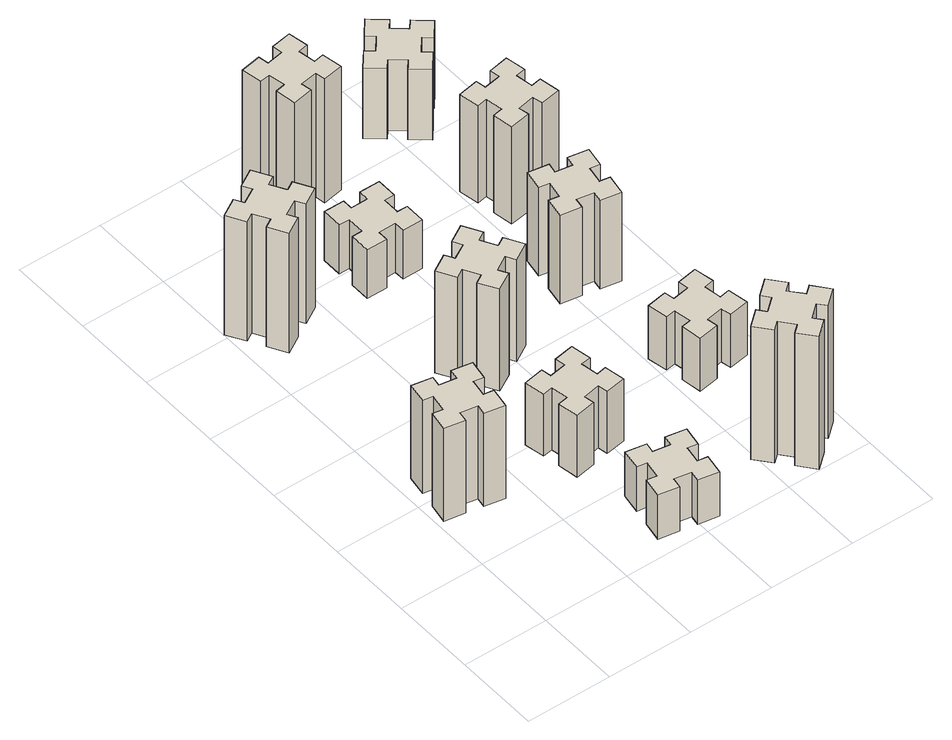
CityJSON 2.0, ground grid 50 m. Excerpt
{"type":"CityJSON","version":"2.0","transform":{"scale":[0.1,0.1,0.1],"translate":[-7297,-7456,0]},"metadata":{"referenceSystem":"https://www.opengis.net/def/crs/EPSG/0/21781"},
"CityObjects":{
"building1":{"type":"Building","attributes":{"class":"1000","function":"1000","usage":"1000","yearOfConstruction":2016,"roofType":"1000","measuredHeight":63,"storeysAboveGround":30,"storeysBelowGround":0},"geometry":[{"type":"Solid","lod":"1","boundaries":[[[[0,1,2,3,4,5,6,7,8,9,10,11,12,13,14,15,16,17,18,19]],[[17,16,20,21]],[[16,15,22,20]],[[15,14,23,22]],[[14,13,24,23]],[[13,12,25,24]],[[12,11,26,25]],[[11,10,27,26]],[[10,9,28,27]],[[9,8,29,28]],[[8,7,30,29]],[[7,6,31,30]],[[6,5,32,31]],[[5,4,33,32]],[[4,3,34,33]],[[3,2,35,34]],[[2,1,36,35]],[[1,0,37,36]],[[0,19,38,37]],[[19,18,39,38]],[[18,17,21,39]],[[24,25,26,27,28,29,30,31,32,33,34,35,36,37,38,39,21,20,22,23]]]]}]},
"building2":{"type":"Building","attributes":{"class":"1000","function":"1000","usage":"1000","yearOfConstruction":2016,"roofType":"1000","measuredHeight":81,"storeysAboveGround":30,"storeysBelowGround":0},"geometry":[{"type":"Solid","lod":"1","boundaries":[[[[40,41,42,43,44,45,46,47,48,49,50,51,52,53,54,55,56,57,58,59]],[[57,56,60,61]],[[56,55,62,60]],[[55,54,63,62]],[[54,53,64,63]],[[53,52,65,64]],[[52,51,66,65]],[[51,50,67,66]],[[50,49,68,67]],[[49,48,69,68]],[[48,47,70,69]],[[47,46,71,70]],[[46,45,72,71]],[[45,44,73,72]],[[44,43,74,73]],[[43,42,75,74]],[[42,41,76,75]],[[41,40,77,76]],[[40,59,78,77]],[[59,58,79,78]],[[58,57,61,79]],[[64,65,66,67,68,69,70,71,72,73,74,75,76,77,78,79,61,60,62,63]]]]}]},
"building3":{"type":"Building","attributes":{"class":"1000","function":"1000","usage":"1000","yearOfConstruction":2016,"roofType":"1000","measuredHeight":30,"storeysAboveGround":30,"storeysBelowGround":0},"geometry":[{"type":"Solid","lod":"1","boundaries":[[[[80,81,82,83,84,85,86,87,88,89,90,91,92,93,94,95,96,97,98,99]],[[97,96,100,101]],[[96,95,102,100]],[[95,94,103,102]],[[94,93,104,103]],[[93,92,105,104]],[[92,91,106,105]],[[91,90,107,106]],[[90,89,108,107]],[[89,88,109,108]],[[88,87,110,109]],[[87,86,111,110]],[[86,85,112,111]],[[85,84,113,112]],[[84,83,114,113]],[[83,82,115,114]],[[82,81,116,115]],[[81,80,117,116]],[[80,99,118,117]],[[99,98,119,118]],[[98,97,101,119]],[[104,105,106,107,108,109,110,111,112,113,114,115,116,117,118,119,101,100,102,103]]]]}]},
"building4":{"type":"Building","attributes":{"class":"1000","function":"1000","usage":"1000","yearOfConstruction":2016,"roofType":"1000","measuredHeight":42,"storeysAboveGround":30,"storeysBelowGround":0},"geometry":[{"type":"Solid","lod":"1","boundaries":[[[[120,121,122,123,124,125,126,127,128,129,130,131,132,133,134,135,136,137,138,139]],[[137,136,140,141]],[[136,135,142,140]],[[135,134,143,142]],[[134,133,144,143]],[[133,132,145,144]],[[132,131,146,145]],[[131,130,147,146]],[[130,129,148,147]],[[129,128,149,148]],[[128,127,150,149]],[[127,126,151,150]],[[126,125,152,151]],[[125,124,153,152]],[[124,123,154,153]],[[123,122,155,154]],[[122,121,156,155]],[[121,120,157,156]],[[120,139,158,157]],[[139,138,159,158]],[[138,137,141,159]],[[144,145,146,147,148,149,150,151,152,153,154,155,156,157,158,159,141,140,142,143]]]]}]},
"building5":{"type":"Building","attributes":{"class":"1000","function":"1000","usage":"1000","yearOfConstruction":2016,"roofType":"1000","measuredHeight":69,"storeysAboveGround":30,"storeysBelowGround":0},"geometry":[{"type":"Solid","lod":"1","boundaries":[[[[160,161,162,163,164,165,166,167,168,169,170,171,172,173,174,175,176,177,178,179]],[[177,176,180,181]],[[176,175,182,180]],[[175,174,183,182]],[[174,173,184,183]],[[173,172,185,184]],[[172,171,186,185]],[[171,170,187,186]],[[170,169,188,187]],[[169,168,189,188]],[[168,167,190,189]],[[167,166,191,190]],[[166,165,192,191]],[[165,164,193,192]],[[164,163,194,193]],[[163,162,195,194]],[[162,161,196,195]],[[161,160,197,196]],[[160,179,198,197]],[[179,178,199,198]],[[178,177,181,199]],[[184,185,186,187,188,189,190,191,192,193,194,195,196,197,198,199,181,180,182,183]]]]}]},
"building6":{"type":"Building","attributes":{"class":"1000","function":"1000","usage":"1000","yearOfConstruction":2016,"roofType":"1000","measuredHeight":33,"storeysAboveGround":30,"storeysBelowGround":0},"geometry":[{"type":"Solid","lod":"1","boundaries":[[[[200,201,202,203,204,205,206,207,208,209,210,211,212,213,214,215,216,217,218,219]],[[217,216,220,221]],[[216,215,222,220]],[[215,214,223,222]],[[214,213,224,223]],[[213,212,225,224]],[[212,211,226,225]],[[211,210,227,226]],[[210,209,228,227]],[[209,208,229,228]],[[208,207,230,229]],[[207,206,231,230]],[[206,205,232,231]],[[205,204,233,232]],[[204,203,234,233]],[[203,202,235,234]],[[202,201,236,235]],[[201,200,237,236]],[[200,219,238,237]],[[219,218,239,238]],[[218,217,221,239]],[[224,225,226,227,228,229,230,231,232,233,234,235,236,237,238,239,221,220,222,223]]]]}]},
"building7":{"type":"Building","attributes":{"class":"1000","function":"1000","usage":"1000","yearOfConstruction":2016,"roofType":"1000","measuredHeight":90,"storeysAboveGround":30,"storeysBelowGround":0},"geometry":[{"type":"Solid","lod":"1","boundaries":[[[[240,241,242,243,244,245,246,247,248,249,250,251,252,253,254,255,256,257,258,259]],[[257,256,260,261]],[[256,255,262,260]],[[255,254,263,262]],[[254,253,264,263]],[[253,252,265,264]],[[252,251,266,265]],[[251,250,267,266]],[[250,249,268,267]],[[249,248,269,268]],[[248,247,270,269]],[[247,246,271,270]],[[246,245,272,271]],[[245,244,273,272]],[[244,243,274,273]],[[243,242,275,274]],[[242,241,276,275]],[[241,240,277,276]],[[240,259,278,277]],[[259,258,279,278]],[[258,257,261,279]],[[264,265,266,267,268,269,270,271,272,273,274,275,276,277,278,279,261,260,262,263]]]]}]},
"building8":{"type":"Building","attributes":{"class":"1000","function":"1000","usage":"1000","yearOfConstruction":2016,"roofType":"1000","measuredHeight":84,"storeysAboveGround":30,"storeysBelowGround":0},"geometry":[{"type":"Solid","lod":"1","boundaries":[[[[280,281,282,283,284,285,286,287,288,289,290,291,292,293,294,295,296,297,298,299]],[[297,296,300,301]],[[296,295,302,300]],[[295,294,303,302]],[[294,293,304,303]],[[293,292,305,304]],[[292,291,306,305]],[[291,290,307,306]],[[290,289,308,307]],[[289,288,309,308]],[[288,287,310,309]],[[287,286,311,310]],[[286,285,312,311]],[[285,284,313,312]],[[284,283,314,313]],[[283,282,315,314]],[[282,281,316,315]],[[281,280,317,316]],[[280,299,318,317]],[[299,298,319,318]],[[298,297,301,319]],[[304,305,306,307,308,309,310,311,312,313,314,315,316,317,318,319,301,300,302,303]]]]}]},
"building9":{"type":"Building","attributes":{"class":"1000","function":"1000","usage":"1000","yearOfConstruction":2016,"roofType":"1000","measuredHeight":36,"storeysAboveGround":30,"storeysBelowGround":0},"geometry":[{"type":"Solid","lod":"1","boundaries":[[[[320,321,322,323,324,325,326,327,328,329,330,331,332,333,334,335,336,337,338,339]],[[337,336,340,341]],[[336,335,342,340]],[[335,334,343,342]],[[334,333,344,343]],[[333,332,345,344]],[[332,331,346,345]],[[331,330,347,346]],[[330,329,348,347]],[[329,328,349,348]],[[328,327,350,349]],[[327,326,351,350]],[[326,325,352,351]],[[325,324,353,352]],[[324,323,354,353]],[[323,322,355,354]],[[322,321,356,355]],[[321,320,357,356]],[[320,339,358,357]],[[339,338,359,358]],[[338,337,341,359]],[[344,345,346,347,348,349,350,351,352,353,354,355,356,357,358,359,341,340,342,343]]]]}]},
"building10":{"type":"Building","attributes":{"class":"1000","function":"1000","usage":"1000","yearOfConstruction":2016,"roofType":"1000","measuredHeight":60,"storeysAboveGround":30,"storeysBelowGround":0},"geometry":[{"type":"Solid","lod":"1","boundaries":[[[[360,361,362,363,364,365,366,367,368,369,370,371,372,373,374,375,376,377,378,379]],[[377,376,380,381]],[[376,375,382,380]],[[375,374,383,382]],[[374,373,384,383]],[[373,372,385,384]],[[372,371,386,385]],[[371,370,387,386]],[[370,369,388,387]],[[369,368,389,388]],[[368,367,390,389]],[[367,366,391,390]],[[366,365,392,391]],[[365,364,393,392]],[[364,363,394,393]],[[363,362,395,394]],[[362,361,396,395]],[[361,360,397,396]],[[360,379,398,397]],[[379,378,399,398]],[[378,377,381,399]],[[384,385,386,387,388,389,390,391,392,393,394,395,396,397,398,399,381,380,382,383]]]]}]},
"building11":{"type":"Building","attributes":{"class":"1000","function":"1000","usage":"1000","yearOfConstruction":2016,"roofType":"1000","measuredHeight":66,"storeysAboveGround":30,"storeysBelowGround":0},"geometry":[{"type":"Solid","lod":"1","boundaries":[[[[400,401,402,403,404,405,406,407,408,409,410,411,412,413,414,415,416,417,418,419]],[[417,416,420,421]],[[416,415,422,420]],[[415,414,423,422]],[[414,413,424,423]],[[413,412,425,424]],[[412,411,426,425]],[[411,410,427,426]],[[410,409,428,427]],[[409,408,429,428]],[[408,407,430,429]],[[407,406,431,430]],[[406,405,432,431]],[[405,404,433,432]],[[404,403,434,433]],[[403,402,435,434]],[[402,401,436,435]],[[401,400,437,436]],[[400,419,438,437]],[[419,418,439,438]],[[418,417,421,439]],[[424,425,426,427,428,429,430,431,432,433,434,435,436,437,438,439,421,420,422,423]]]]}]},
"building12":{"type":"Building","attributes":{"class":"1000","function":"1000","usage":"1000","yearOfConstruction":2016,"roofType":"1000","measuredHeight":48,"storeysAboveGround":30,"storeysBelowGround":0},"geometry":[{"type":"Solid","lod":"1","boundaries":[[[[440,441,442,443,444,445,446,447,448,449,450,451,452,453,454,455,456,457,458,459]],[[457,456,460,461]],[[456,455,462,460]],[[455,454,463,462]],[[454,453,464,463]],[[453,452,465,464]],[[452,451,466,465]],[[451,450,467,466]],[[450,449,468,467]],[[449,448,469,468]],[[448,447,470,469]],[[447,446,471,470]],[[446,445,472,471]],[[445,444,473,472]],[[444,443,474,473]],[[443,442,475,474]],[[442,441,476,475]],[[441,440,477,476]],[[440,459,478,477]],[[459,458,479,478]],[[458,457,461,479]],[[464,465,466,467,468,469,470,471,472,473,474,475,476,477,478,479,461,460,462,463]]]]}]}
},
"vertices":[
[335,917,0],[352,1015,0],[411,1005,0],[432,1123,0],[314,1144,0],[304,1085,0],[205,1102,0],[216,1161,0],[97,1182,0],[77,1064,0],[136,1054,0],[118,955,0],[59,966,0],[38,847,0],[157,827,0],[167,886,0],[265,868,0],[255,809,0],[373,788,0],[394,907,0],[265,868,630],[255,809,630],[167,886,630],[157,827,630],[38,847,630],[59,966,630],[118,955,630],[136,1054,630],[77,1064,630],[97,1182,630],[216,1161,630],[205,1102,630],[304,1085,630],[314,1144,630],[432,1123,630],[411,1005,630],[352,1015,630],[335,917,630],[394,907,630],[373,788,630],
[247,2345,0],[334,2395,0],[364,2343,0],[468,2403,0],[408,2507,0],[356,2477,0],[306,2564,0],[358,2594,0],[298,2698,0],[194,2638,0],[224,2586,0],[137,2536,0],[107,2588,0],[3,2528,0],[63,2424,0],[115,2454,0],[165,2367,0],[113,2337,0],[173,2233,0],[277,2293,0],[165,2367,810],[113,2337,810],[115,2454,810],[63,2424,810],[3,2528,810],[107,2588,810],[137,2536,810],[224,2586,810],[194,2638,810],[298,2698,810],[358,2594,810],[306,2564,810],[356,2477,810],[408,2507,810],[468,2403,810],[364,2343,810],[334,2395,810],[247,2345,810],[277,2293,810],[173,2233,810],
[876,314,0],[858,215,0],[799,226,0],[778,107,0],[897,87,0],[907,146,0],[1005,128,0],[995,69,0],[1113,48,0],[1134,167,0],[1075,177,0],[1092,275,0],[1151,265,0],[1172,383,0],[1054,404,0],[1044,345,0],[945,362,0],[956,421,0],[837,442,0],[817,324,0],[945,362,300],[956,421,300],[1044,345,300],[1054,404,300],[1172,383,300],[1151,265,300],[1092,275,300],[1075,177,300],[1134,167,300],[1113,48,300],[995,69,300],[1005,128,300],[907,146,300],[897,87,300],[778,107,300],[799,226,300],[858,215,300],[876,314,300],[817,324,300],[837,442,300],
[905,1002,0],[807,985,0],[797,1044,0],[678,1023,0],[699,905,0],[758,915,0],[776,817,0],[717,807,0],[737,688,0],[856,709,0],[845,768,0],[944,786,0],[954,727,0],[1072,747,0],[1051,866,0],[992,855,0],[975,954,0],[1034,964,0],[1013,1082,0],[895,1061,0],[975,954,420],[1034,964,420],[992,855,420],[1051,866,420],[1072,747,420],[954,727,420],[944,786,420],[845,768,420],[856,709,420],[737,688,420],[717,807,420],[776,817,420],[758,915,420],[699,905,420],[678,1023,420],[797,1044,420],[807,985,420],[905,1002,420],[895,1061,420],[1013,1082,420],
[755,1614,0],[805,1527,0],[753,1497,0],[813,1393,0],[917,1453,0],[887,1505,0],[974,1555,0],[1004,1503,0],[1108,1563,0],[1048,1667,0],[996,1637,0],[946,1724,0],[998,1754,0],[938,1858,0],[834,1798,0],[864,1746,0],[777,1696,0],[747,1748,0],[643,1688,0],[703,1584,0],[777,1696,690],[747,1748,690],[864,1746,690],[834,1798,690],[938,1858,690],[998,1754,690],[946,1724,690],[996,1637,690],[1048,1667,690],[1108,1563,690],[1004,1503,690],[974,1555,690],[887,1505,690],[917,1453,690],[813,1393,690],[753,1497,690],[805,1527,690],[755,1614,690],[703,1584,690],[643,1688,690],
[825,2355,0],[925,2355,0],[925,2295,0],[1045,2295,0],[1045,2415,0],[985,2415,0],[985,2515,0],[1045,2515,0],[1045,2635,0],[925,2635,0],[925,2575,0],[825,2575,0],[825,2635,0],[705,2635,0],[705,2515,0],[765,2515,0],[765,2415,0],[705,2415,0],[705,2295,0],[825,2295,0],[765,2415,330],[705,2415,330],[765,2515,330],[705,2515,330],[705,2635,330],[825,2635,330],[825,2575,330],[925,2575,330],[925,2635,330],[1045,2635,330],[1045,2515,330],[985,2515,330],[985,2415,330],[1045,2415,330],[1045,2295,330],[925,2295,330],[925,2355,330],[825,2355,330],[825,2295,330],[705,2295,330],
[1748,129,0],[1824,193,0],[1863,147,0],[1955,224,0],[1878,316,0],[1832,278,0],[1767,354,0],[1813,393,0],[1736,485,0],[1644,408,0],[1683,362,0],[1606,297,0],[1568,343,0],[1476,266,0],[1553,174,0],[1599,213,0],[1663,136,0],[1617,98,0],[1694,6,0],[1786,83,0],[1663,136,900],[1617,98,900],[1599,213,900],[1553,174,900],[1476,266,900],[1568,343,900],[1606,297,900],[1683,362,900],[1644,408,900],[1736,485,900],[1813,393,900],[1767,354,900],[1832,278,900],[1878,316,900],[1955,224,900],[1863,147,900],[1824,193,900],[1748,129,900],[1786,83,900],[1694,6,900],
[758,3135,0],[776,3037,0],[717,3027,0],[737,2908,0],[856,2929,0],[845,2988,0],[944,3006,0],[954,2947,0],[1072,2967,0],[1051,3086,0],[992,3075,0],[975,3174,0],[1034,3184,0],[1013,3302,0],[895,3281,0],[905,3222,0],[807,3205,0],[797,3264,0],[678,3243,0],[699,3125,0],[807,3205,840],[797,3264,840],[905,3222,840],[895,3281,840],[1013,3302,840],[1034,3184,840],[975,3174,840],[992,3075,840],[1051,3086,840],[1072,2967,840],[954,2947,840],[944,3006,840],[845,2988,840],[856,2929,840],[737,2908,840],[717,3027,840],[776,3037,840],[758,3135,840],[699,3125,840],[678,3243,840],
[1745,1102,0],[1647,1085,0],[1637,1144,0],[1518,1123,0],[1539,1005,0],[1598,1015,0],[1616,917,0],[1557,907,0],[1577,788,0],[1696,809,0],[1685,868,0],[1784,886,0],[1794,827,0],[1912,847,0],[1891,966,0],[1832,955,0],[1815,1054,0],[1874,1064,0],[1853,1182,0],[1735,1161,0],[1815,1054,360],[1874,1064,360],[1832,955,360],[1891,966,360],[1912,847,360],[1794,827,360],[1784,886,360],[1685,868,360],[1696,809,360],[1577,788,360],[1557,907,360],[1616,917,360],[1598,1015,360],[1539,1005,360],[1518,1123,360],[1637,1144,360],[1647,1085,360],[1745,1102,360],[1735,1161,360],[1853,1182,360],
[1547,1726,0],[1645,1708,0],[1635,1649,0],[1753,1628,0],[1774,1747,0],[1715,1757,0],[1732,1855,0],[1791,1845,0],[1812,1963,0],[1694,1984,0],[1684,1925,0],[1585,1942,0],[1596,2001,0],[1477,2022,0],[1457,1904,0],[1516,1894,0],[1498,1795,0],[1439,1806,0],[1418,1687,0],[1537,1667,0],[1498,1795,600],[1439,1806,600],[1516,1894,600],[1457,1904,600],[1477,2022,600],[1596,2001,600],[1585,1942,600],[1684,1925,600],[1694,1984,600],[1812,1963,600],[1791,1845,600],[1732,1855,600],[1715,1757,600],[1774,1747,600],[1753,1628,600],[1635,1649,600],[1645,1708,600],[1547,1726,600],[1537,1667,600],[1418,1687,600],
[1598,2495,0],[1616,2397,0],[1557,2387,0],[1577,2268,0],[1696,2289,0],[1685,2348,0],[1784,2366,0],[1794,2307,0],[1912,2327,0],[1891,2446,0],[1832,2435,0],[1815,2534,0],[1874,2544,0],[1853,2662,0],[1735,2641,0],[1745,2582,0],[1647,2565,0],[1637,2624,0],[1518,2603,0],[1539,2485,0],[1647,2565,660],[1637,2624,660],[1745,2582,660],[1735,2641,660],[1853,2662,660],[1874,2544,660],[1815,2534,660],[1832,2435,660],[1891,2446,660],[1912,2327,660],[1794,2307,660],[1784,2366,660],[1685,2348,660],[1696,2289,660],[1577,2268,660],[1557,2387,660],[1616,2397,660],[1598,2495,660],[1539,2485,660],[1518,2603,660],
[1724,3257,0],[1648,3322,0],[1686,3368,0],[1594,3445,0],[1517,3353,0],[1563,3314,0],[1499,3238,0],[1453,3276,0],[1376,3184,0],[1468,3107,0],[1506,3153,0],[1583,3089,0],[1544,3043,0],[1636,2966,0],[1713,3058,0],[1667,3096,0],[1732,3173,0],[1778,3134,0],[1855,3226,0],[1763,3303,0],[1732,3173,480],[1778,3134,480],[1667,3096,480],[1713,3058,480],[1636,2966,480],[1544,3043,480],[1583,3089,480],[1506,3153,480],[1468,3107,480],[1376,3184,480],[1453,3276,480],[1499,3238,480],[1563,3314,480],[1517,3353,480],[1594,3445,480],[1686,3368,480],[1648,3322,480],[1724,3257,480],[1763,3303,480],[1855,3226,480]
]}
